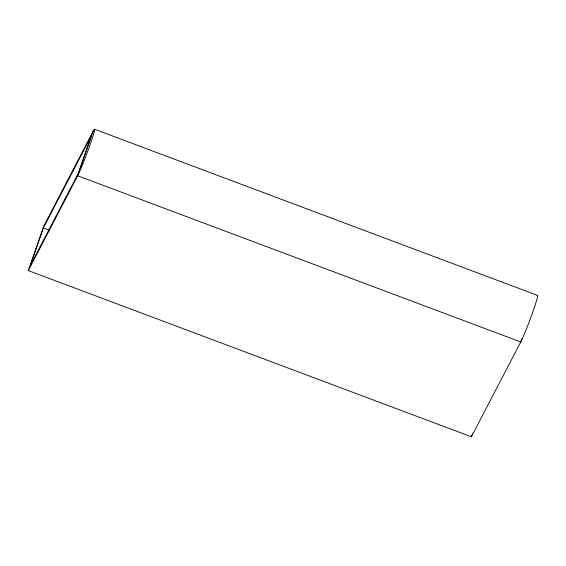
<?xml version="1.0" encoding="UTF-8"?>
<svg xmlns="http://www.w3.org/2000/svg" width="566" height="566" viewBox="0 0 566 566"><rect width="100%" height="100%" fill="white"/><g stroke="black" fill="none" stroke-linecap="round" stroke-linejoin="round"><path stroke-width="0.85" d="M28.3 270.583L43.83 225.933L93.192 131.114A25.873 1.401 -69.4 0 1 90.319 144.033A25.873 1.401 -69.4 0 1 77.662 175.764L28.3 270.583L471.393 436.789L520.755 341.97A25.873 1.401 -69.4 0 0 532.479 312.899A25.873 1.401 -69.4 0 0 537.205 295.749M43.37 227.999L30.323 265.504L78.115 173.698L91.161 136.187L43.37 227.999L49.164 230.171M93.192 131.114L77.662 175.764L520.755 341.97L521.909 338.666M471.393 436.789L472.546 433.478M94.508 129.218L537.601 295.424"/></g></svg>
